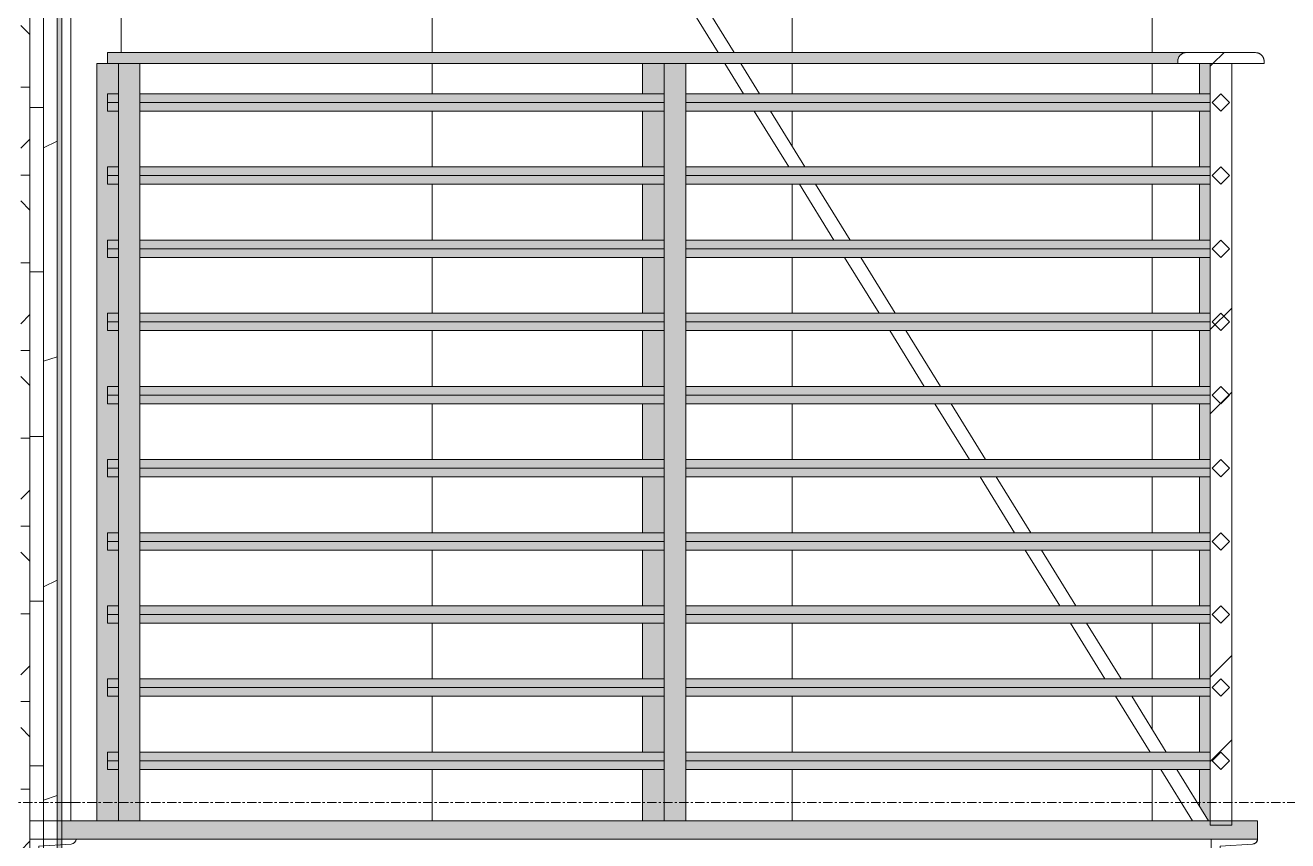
# Model space of a CAD drawing. Header units: inches. Extents: x 9661 to 16490, y -393 to 647.
# Drawn here: x 10848.9 to 10917.9, y 265.9 to 310.5 of the extents above; entities that cross this region are included whole.
import ezdxf

# ---------------------------------------------------------------- set-up
doc = ezdxf.new("R2010")
doc.units = ezdxf.units.IN
doc.header["$MEASUREMENT"] = 0
doc.linetypes.add('Grid Line 1_2_', pattern=[0.875, 0.5, -0.125, 0.125, -0.125])
for name, color, linetype, lineweight in [('A-FLOR-4', 55, 'Continuous', 9), ('A-FLOR-8', 13, 'Continuous', 13), ('A-FLOR-9', 192, 'Continuous', 9), ('A-FLOR-HRAL', 11, 'Continuous', 9), ('A-FLOR-HRAL-1', 7, 'Continuous', 9), ('A-FLOR-HRAL-2', 55, 'Continuous', 9), ('A-FLOR-HRAL-4', 9, 'Continuous', 9), ('A-FLOR-LEVL-1', 51, 'Grid Line 1_2_', 9), ('A-GLAZ-CWMG-1', 55, 'Continuous', 9), ('A-WALL-11', 113, 'Continuous', 9), ('A-WALL-5', 55, 'Continuous', 9), ('A-WALL-7', 251, 'Continuous', 5), ('A-WALL-PATT-1', 55, 'Continuous', 9), ('A-WALL-PATT-2', 45, 'Continuous', 9), ('S-BEAM-3', 55, 'Continuous', 9)]:
    doc.layers.add(name, color=color, linetype=linetype, lineweight=lineweight)
pattern_1 = [(45, (10995.947, 72), (-9.5035, 9.5035), []), (45, (10995.947, 86.4), (-9.5035, 9.5035), [])]

# ---------------------------------------------------------------- blocks, each defined once
blk = doc.blocks.new('Rectangular Mullion - Profile_Polycarbonate_right-3296924-BUILDING SECTION - EAST_WEST - LOOKING NORTH')
at = {"layer": 'A-GLAZ-CWMG-1'}
for p, q in [((10851.389, 347.499), (10851.389, 267)), ((10854.139, 309), (10854.139, 347.499))]:
    blk.add_line(p, q, dxfattribs=at)
blk = doc.blocks.new('Railing - Baluster_01-V131-BUILDING SECTION - EAST_WEST - LOOKING NORTH')
at = {"layer": 'A-FLOR-HRAL-4'}
h = blk.add_hatch(color=256, dxfattribs=at)
h.paths.add_polyline_path([(10882.652, 267), (10883.833, 267), (10883.833, 269.803), (10882.652, 269.803)], flags=0)
h.paths.add_polyline_path([(10882.652, 270.75), (10883.833, 270.75), (10883.833, 273.803), (10882.652, 273.803)], flags=0)
h.paths.add_polyline_path([(10882.652, 274.75), (10883.833, 274.75), (10883.833, 277.803), (10882.652, 277.803), (10882.652, 275.716)], flags=0)
h.paths.add_polyline_path([(10882.652, 278.75), (10883.833, 278.75), (10883.833, 281.803), (10882.652, 281.803)], flags=0)
h.paths.add_polyline_path([(10882.652, 282.75), (10883.833, 282.75), (10883.833, 285.803), (10882.652, 285.803)], flags=0)
h.paths.add_polyline_path([(10882.652, 286.75), (10883.833, 286.75), (10883.833, 289.803), (10882.652, 289.803), (10882.652, 287.68)], flags=0)
h.paths.add_polyline_path([(10882.652, 290.75), (10883.833, 290.75), (10883.833, 293.803), (10882.652, 293.803)], flags=0)
h.paths.add_polyline_path([(10883.833, 294.75), (10883.833, 297.803), (10882.652, 297.803), (10882.652, 294.75)], flags=0)
h.paths.add_polyline_path([(10882.652, 298.75), (10883.833, 298.75), (10883.833, 301.803), (10882.652, 301.803), (10882.652, 299.644)], flags=0)
h.paths.add_polyline_path([(10882.652, 302.75), (10883.833, 302.75), (10883.833, 305.803), (10882.652, 305.803), (10882.652, 305.626)], flags=0)
h.paths.add_polyline_path([(10882.652, 306.75), (10883.833, 306.75), (10883.833, 308.405), (10882.652, 308.405)], flags=0)
at = {"layer": 'A-FLOR-HRAL-2'}
for p, q in [((10882.652, 306.75), (10882.652, 308.405)), ((10882.652, 302.75), (10882.652, 305.803)), ((10882.652, 298.75), (10882.652, 301.803)), ((10882.652, 294.75), (10882.652, 297.803)), ((10882.652, 290.75), (10882.652, 293.803)), ((10882.652, 286.75), (10882.652, 289.803)), ((10882.652, 282.75), (10882.652, 285.803)), ((10882.652, 278.75), (10882.652, 281.803)), ((10882.652, 274.75), (10882.652, 277.803)), ((10882.652, 270.75), (10882.652, 273.803)), ((10882.652, 267), (10882.652, 269.803))]:
    blk.add_line(p, q, dxfattribs=at)
blk = doc.blocks.new('Railing - Baluster_01-V132-BUILDING SECTION - EAST_WEST - LOOKING NORTH')
at = {"layer": 'A-FLOR-HRAL-4'}
h = blk.add_hatch(color=256, dxfattribs=at)
h.paths.add_polyline_path([(10913.601, 267), (10913.687, 267), (10913.687, 269.803), (10913.096, 269.803), (10913.096, 267.818), (10913.562, 267.064)], flags=0)
h.paths.add_polyline_path([(10913.628, 270.75), (10913.687, 270.75), (10913.687, 273.803), (10913.096, 273.803), (10913.096, 270.75), (10913.562, 270.75)], flags=0)
h.paths.add_polyline_path([(10913.511, 274.75), (10913.687, 274.75), (10913.687, 277.803), (10913.096, 277.803), (10913.096, 274.75), (10913.479, 274.75)], flags=0)
h.paths.add_polyline_path([(10913.687, 278.75), (10913.687, 281.803), (10913.096, 281.803), (10913.096, 278.75)], flags=0)
h.paths.add_polyline_path([(10913.687, 282.75), (10913.687, 285.803), (10913.096, 285.803), (10913.096, 282.75)], flags=0)
h.paths.add_polyline_path([(10913.096, 286.75), (10913.687, 286.75), (10913.687, 289.803), (10913.096, 289.803), (10913.096, 287.68)], flags=0)
h.paths.add_polyline_path([(10913.096, 290.75), (10913.687, 290.75), (10913.687, 293.803), (10913.096, 293.803)], flags=0)
h.paths.add_polyline_path([(10913.687, 294.75), (10913.687, 297.803), (10913.096, 297.803), (10913.096, 294.75)], flags=0)
h.paths.add_polyline_path([(10913.096, 298.75), (10913.687, 298.75), (10913.687, 301.803), (10913.096, 301.803), (10913.096, 299.644)], flags=0)
h.paths.add_polyline_path([(10913.096, 302.75), (10913.687, 302.75), (10913.687, 305.803), (10913.096, 305.803), (10913.096, 305.626)], flags=0)
h.paths.add_polyline_path([(10913.096, 306.75), (10913.687, 306.75), (10913.687, 308.405), (10913.096, 308.405)], flags=0)
at = {"layer": 'A-FLOR-HRAL-2'}
for p, q in [((10913.096, 306.75), (10913.096, 308.405)), ((10913.096, 302.75), (10913.096, 305.803)), ((10913.096, 298.75), (10913.096, 301.803)), ((10913.096, 294.75), (10913.096, 297.803)), ((10913.096, 290.75), (10913.096, 293.803)), ((10913.096, 286.75), (10913.096, 289.803)), ((10913.096, 282.75), (10913.096, 285.803)), ((10913.096, 278.75), (10913.096, 281.803)), ((10913.096, 274.75), (10913.096, 277.803)), ((10913.096, 270.75), (10913.096, 273.803)), ((10913.096, 267.818), (10913.096, 269.803))]:
    blk.add_line(p, q, dxfattribs=at)
blk = doc.blocks.new('Railing - Baluster_01-V133-BUILDING SECTION - EAST_WEST - LOOKING NORTH')
at = {"layer": 'A-FLOR-HRAL-4'}
blk.add_hatch(color=256, dxfattribs=at).paths.add_polyline_path([(10853.98, 267), (10853.98, 269.803), (10853.389, 269.803), (10853.389, 270.75), (10853.98, 270.75), (10853.98, 273.803), (10853.389, 273.803), (10853.389, 274.75), (10853.98, 274.75), (10853.98, 277.803), (10853.389, 277.803), (10853.389, 278.75), (10853.98, 278.75), (10853.98, 281.803), (10853.389, 281.803), (10853.389, 282.75), (10853.98, 282.75), (10853.98, 285.803), (10853.389, 285.803), (10853.389, 286.75), (10853.98, 286.75), (10853.98, 289.803), (10853.389, 289.803), (10853.389, 290.75), (10853.98, 290.75), (10853.98, 293.803), (10853.389, 293.803), (10853.389, 294.75), (10853.98, 294.75), (10853.98, 297.803), (10853.389, 297.803), (10853.389, 298.75), (10853.98, 298.75), (10853.98, 301.803), (10853.389, 301.803), (10853.389, 302.75), (10853.98, 302.75), (10853.98, 305.803), (10853.389, 305.803), (10853.389, 306.75), (10853.98, 306.75), (10853.98, 308.405), (10852.799, 308.405), (10852.799, 267)], flags=0)
at = {"layer": 'A-FLOR-HRAL-2'}
for p in [(10852.799, 267), (10853.389, 308.405)]:
    blk.add_line(p, (10852.799, 308.405), dxfattribs=at)
blk = doc.blocks.new('Railing - Railing-3282643-BUILDING SECTION - EAST_WEST - LOOKING NORTH')
at = {"layer": 'A-FLOR-HRAL-1'}
h = blk.add_hatch(color=256, dxfattribs=at)
h.paths.add_polyline_path([(10916.639, 308.528), (10916.576, 308.764), (10916.542, 308.764), (10916.589, 308.65)], flags=0)
h.paths.add_polyline_path([(10916.501, 308.862), (10916.289, 308.984), (10916.32, 308.937)], flags=0)
at = {"layer": 'A-FLOR-HRAL-2'}
blk.add_open_spline([(10916.639, 308.528), (10916.639, 308.569), (10916.631, 308.631), (10916.605, 308.709), (10916.577, 308.764), (10916.549, 308.807), (10916.522, 308.839), (10916.494, 308.869), (10916.455, 308.903), (10916.412, 308.932), (10916.376, 308.952), (10916.338, 308.969), (10916.27, 308.992), (10916.209, 309), (10916.167, 309)], degree=3, knots=[0, 0, 0, 0, 0.166667, 0.25, 0.333333, 0.416667, 0.458333, 0.5, 0.583333, 0.666667, 0.708333, 0.75, 0.833333, 1, 1, 1, 1], dxfattribs=at)
for name in ['Railing - Baluster_01-V133-BUILDING SECTION - EAST_WEST - LOOKING NORTH', 'Railing - Baluster_01-V131-BUILDING SECTION - EAST_WEST - LOOKING NORTH', 'Railing - Baluster_01-V132-BUILDING SECTION - EAST_WEST - LOOKING NORTH']:
    blk.add_blockref(name, (0, 0))
blk = doc.blocks.new('Railing - Baluster_01-V134-BUILDING SECTION - EAST_WEST - LOOKING NORTH')
at = {"layer": 'A-FLOR-HRAL-4'}
blk.add_hatch(color=256, dxfattribs=at).paths.add_polyline_path([(10853.98, 267), (10855.161, 267), (10855.161, 308.405), (10853.98, 308.405), (10853.98, 269.734)], flags=0)
at = {"layer": 'A-FLOR-HRAL-2'}
for p, q in [((10853.98, 267), (10853.98, 308.405)), ((10855.161, 308.405), (10855.161, 267))]:
    blk.add_line(p, q, dxfattribs=at)
blk = doc.blocks.new('Railing - Baluster_01-V135-BUILDING SECTION - EAST_WEST - LOOKING NORTH')
at = {"layer": 'A-FLOR-HRAL'}
h = blk.add_hatch(dxfattribs=at)
h.set_pattern_fill('FP_20', color=256, style=0, pattern_type=2)
h.set_pattern_definition(pattern_1)
h.paths.add_polyline_path([(10914.106, 267), (10914.868, 267), (10914.868, 308.405), (10913.687, 308.405), (10913.705, 267), (10914.095, 267)], flags=0)
for p, q in [((10913.687, 308.405), (10913.687, 266.75)), ((10914.868, 308.405), (10913.687, 308.405)), ((10914.868, 266.75), (10914.868, 308.405)), ((10913.687, 266.75), (10914.868, 266.75))]:
    blk.add_line(p, q, dxfattribs=at)
blk = doc.blocks.new('Railing - Railing-3282816-BUILDING SECTION - EAST_WEST - LOOKING NORTH')
at = {"layer": 'A-FLOR-HRAL'}
h = blk.add_hatch(dxfattribs=at)
h.set_pattern_fill('FP_20', color=256, style=0, pattern_type=2)
h.set_pattern_definition(pattern_1)
h.paths.add_polyline_path([(10914.782, 308.405), (10916.639, 308.405), (10916.639, 308.528), (10916.501, 308.862), (10916.167, 309), (10912.341, 308.981), (10912.051, 308.855), (10911.915, 308.528), (10911.931, 308.405), (10914.277, 308.405)], flags=0)
at = {"layer": 'A-FLOR-HRAL-1'}
for points in [[(10911.915, 308.528), (10911.978, 308.764), (10912.151, 308.937), (10912.265, 309), (10853.389, 308.984), (10853.389, 308.528), (10911.247, 308.528)], [(10911.864, 308.405), (10911.915, 308.405), (10911.915, 308.528), (10853.389, 308.528), (10853.389, 308.405), (10910.951, 308.405)]]:
    blk.add_hatch(color=256, dxfattribs=at).paths.add_polyline_path(points, flags=0)
h = blk.add_hatch(color=256, dxfattribs=at)
h.paths.add_polyline_path([(10885.208, 306.277), (10913.687, 306.277), (10913.687, 306.75), (10885.014, 306.75), (10885.014, 306.277)], flags=0)
h.paths.add_polyline_path([(10853.98, 306.277), (10853.98, 306.75), (10853.389, 306.75), (10853.389, 306.277)], flags=0)
h.paths.add_polyline_path([(10855.634, 306.277), (10883.833, 306.277), (10883.833, 306.75), (10855.161, 306.75), (10855.161, 306.277)], flags=0)
h = blk.add_hatch(color=256, dxfattribs=at)
h.paths.add_polyline_path([(10885.208, 305.803), (10913.687, 305.803), (10913.687, 306.277), (10885.014, 306.277), (10885.014, 305.803)], flags=0)
h.paths.add_polyline_path([(10853.389, 305.803), (10853.98, 305.803), (10853.98, 306.277), (10853.389, 306.277)], flags=0)
h.paths.add_polyline_path([(10855.634, 305.803), (10883.833, 305.803), (10883.833, 306.277), (10855.161, 306.277), (10855.161, 305.803)], flags=0)
h = blk.add_hatch(color=256, dxfattribs=at)
h.paths.add_polyline_path([(10890.137, 302.277), (10913.687, 302.277), (10913.687, 302.75), (10885.014, 302.75), (10885.014, 302.277)], flags=0)
h.paths.add_polyline_path([(10853.98, 302.277), (10853.98, 302.75), (10853.389, 302.75), (10853.389, 302.277)], flags=0)
h.paths.add_polyline_path([(10860.563, 302.277), (10883.833, 302.277), (10883.833, 302.75), (10855.161, 302.75), (10855.161, 302.277)], flags=0)
h = blk.add_hatch(color=256, dxfattribs=at)
h.paths.add_polyline_path([(10890.137, 301.803), (10913.687, 301.803), (10913.687, 302.277), (10885.014, 302.277), (10885.014, 301.803)], flags=0)
h.paths.add_polyline_path([(10853.389, 301.803), (10853.98, 301.803), (10853.98, 302.277), (10853.389, 302.277)], flags=0)
h.paths.add_polyline_path([(10860.563, 301.803), (10883.833, 301.803), (10883.833, 302.277), (10855.161, 302.277), (10855.161, 301.803)], flags=0)
h = blk.add_hatch(color=256, dxfattribs=at)
h.paths.add_polyline_path([(10893.402, 298.277), (10913.687, 298.277), (10913.687, 298.75), (10885.014, 298.75), (10885.014, 298.277)], flags=0)
h.paths.add_polyline_path([(10853.389, 298.277), (10853.98, 298.277), (10853.98, 298.75), (10853.389, 298.75)], flags=0)
h.paths.add_polyline_path([(10860.563, 298.277), (10883.833, 298.277), (10883.833, 298.75), (10855.161, 298.75), (10855.161, 298.277)], flags=0)
h = blk.add_hatch(color=256, dxfattribs=at)
h.paths.add_polyline_path([(10913.096, 297.803), (10913.687, 297.803), (10913.687, 298.277), (10885.014, 298.277), (10885.014, 297.803), (10909.853, 297.803)], flags=0)
h.paths.add_polyline_path([(10855.161, 297.803), (10883.833, 297.803), (10883.833, 298.277), (10855.161, 298.277)], flags=0)
h.paths.add_polyline_path([(10853.98, 297.803), (10853.98, 298.277), (10853.389, 298.277), (10853.389, 297.803)], flags=0)
h = blk.add_hatch(color=256, dxfattribs=at)
h.paths.add_polyline_path([(10895.873, 294.277), (10913.687, 294.277), (10913.687, 294.75), (10885.014, 294.75), (10885.014, 294.277)], flags=0)
h.paths.add_polyline_path([(10853.389, 294.277), (10853.98, 294.277), (10853.98, 294.75), (10853.389, 294.75)], flags=0)
h.paths.add_polyline_path([(10860.563, 294.277), (10883.833, 294.277), (10883.833, 294.75), (10855.161, 294.75), (10855.161, 294.277)], flags=0)
h = blk.add_hatch(color=256, dxfattribs=at)
h.paths.add_polyline_path([(10896.176, 293.803), (10913.687, 293.803), (10913.687, 294.277), (10885.014, 294.277), (10885.014, 293.803), (10896.165, 293.803)], flags=0)
h.paths.add_polyline_path([(10853.98, 293.803), (10853.98, 294.277), (10853.389, 294.277), (10853.389, 293.803)], flags=0)
h.paths.add_polyline_path([(10860.563, 293.803), (10883.833, 293.803), (10883.833, 294.277), (10855.161, 294.277), (10855.161, 293.803)], flags=0)
h = blk.add_hatch(color=256, dxfattribs=at)
h.paths.add_polyline_path([(10913.096, 290.277), (10913.687, 290.277), (10913.687, 290.75), (10885.014, 290.75), (10885.014, 290.277), (10909.853, 290.277)], flags=0)
h.paths.add_polyline_path([(10853.389, 290.277), (10853.98, 290.277), (10853.98, 290.75), (10853.389, 290.75)], flags=0)
h.paths.add_polyline_path([(10860.563, 290.277), (10883.833, 290.277), (10883.833, 290.75), (10855.161, 290.75), (10855.161, 290.277)], flags=0)
h = blk.add_hatch(color=256, dxfattribs=at)
h.paths.add_polyline_path([(10898.647, 289.803), (10913.687, 289.803), (10913.687, 290.277), (10885.014, 290.277), (10885.014, 289.803), (10898.636, 289.803)], flags=0)
h.paths.add_polyline_path([(10853.98, 289.803), (10853.98, 290.277), (10853.389, 290.277), (10853.389, 289.803)], flags=0)
h.paths.add_polyline_path([(10860.563, 289.803), (10883.833, 289.803), (10883.833, 290.277), (10855.161, 290.277), (10855.161, 289.803)], flags=0)
h = blk.add_hatch(color=256, dxfattribs=at)
h.paths.add_polyline_path([(10899.995, 286.277), (10913.687, 286.277), (10913.687, 286.75), (10885.014, 286.75), (10885.014, 286.277)], flags=0)
h.paths.add_polyline_path([(10853.389, 286.277), (10853.98, 286.277), (10853.98, 286.75), (10853.389, 286.75)], flags=0)
h.paths.add_polyline_path([(10860.563, 286.277), (10883.833, 286.277), (10883.833, 286.75), (10855.161, 286.75), (10855.161, 286.277)], flags=0)
h = blk.add_hatch(color=256, dxfattribs=at)
h.paths.add_polyline_path([(10913.096, 285.803), (10913.687, 285.803), (10913.687, 286.277), (10885.014, 286.277), (10885.014, 285.803), (10909.853, 285.803)], flags=0)
h.paths.add_polyline_path([(10853.98, 285.803), (10853.98, 286.277), (10853.389, 286.277), (10853.389, 285.803)], flags=0)
h.paths.add_polyline_path([(10860.563, 285.803), (10883.833, 285.803), (10883.833, 286.277), (10855.161, 286.277), (10855.161, 285.803)], flags=0)
h = blk.add_hatch(color=256, dxfattribs=at)
h.paths.add_polyline_path([(10899.995, 282.277), (10913.687, 282.277), (10913.687, 282.75), (10885.014, 282.75), (10885.014, 282.277)], flags=0)
h.paths.add_polyline_path([(10853.98, 282.277), (10853.98, 282.75), (10853.389, 282.75), (10853.389, 282.277)], flags=0)
h.paths.add_polyline_path([(10860.563, 282.277), (10883.833, 282.277), (10883.833, 282.75), (10855.161, 282.75), (10855.161, 282.277)], flags=0)
h = blk.add_hatch(color=256, dxfattribs=at)
h.paths.add_polyline_path([(10899.995, 281.803), (10913.687, 281.803), (10913.687, 282.277), (10885.014, 282.277), (10885.014, 281.803)], flags=0)
h.paths.add_polyline_path([(10853.389, 281.803), (10853.98, 281.803), (10853.98, 282.277), (10853.389, 282.277)], flags=0)
h.paths.add_polyline_path([(10860.563, 281.803), (10883.833, 281.803), (10883.833, 282.277), (10855.161, 282.277), (10855.161, 281.803)], flags=0)
h = blk.add_hatch(color=256, dxfattribs=at)
h.paths.add_polyline_path([(10899.995, 278.277), (10913.687, 278.277), (10913.687, 278.75), (10885.014, 278.75), (10885.014, 278.277)], flags=0)
h.paths.add_polyline_path([(10853.389, 278.277), (10853.98, 278.277), (10853.98, 278.75), (10853.389, 278.75)], flags=0)
h.paths.add_polyline_path([(10860.563, 278.277), (10883.833, 278.277), (10883.833, 278.75), (10855.161, 278.75), (10855.161, 278.277)], flags=0)
h = blk.add_hatch(color=256, dxfattribs=at)
h.paths.add_polyline_path([(10913.096, 277.803), (10913.687, 277.803), (10913.687, 278.277), (10885.014, 278.277), (10885.014, 277.803), (10909.853, 277.803)], flags=0)
h.paths.add_polyline_path([(10853.98, 277.803), (10853.98, 278.277), (10853.389, 278.277), (10853.389, 277.803)], flags=0)
h.paths.add_polyline_path([(10860.563, 277.803), (10883.833, 277.803), (10883.833, 278.277), (10855.161, 278.277), (10855.161, 277.803)], flags=0)
h = blk.add_hatch(color=256, dxfattribs=at)
h.paths.add_polyline_path([(10908.239, 274.277), (10913.687, 274.277), (10913.687, 274.75), (10885.014, 274.75), (10885.014, 274.277), (10908.225, 274.277)], flags=0)
h.paths.add_polyline_path([(10853.389, 274.277), (10853.98, 274.277), (10853.98, 274.75), (10853.389, 274.75)], flags=0)
h.paths.add_polyline_path([(10860.563, 274.277), (10883.833, 274.277), (10883.833, 274.75), (10855.161, 274.75), (10855.161, 274.277)], flags=0)
h = blk.add_hatch(color=256, dxfattribs=at)
h.paths.add_polyline_path([(10913.096, 273.803), (10913.687, 273.803), (10913.687, 274.277), (10885.014, 274.277), (10885.014, 273.803), (10909.853, 273.803)], flags=0)
h.paths.add_polyline_path([(10855.161, 273.803), (10883.833, 273.803), (10883.833, 274.277), (10855.161, 274.277)], flags=0)
h.paths.add_polyline_path([(10853.98, 273.803), (10853.98, 274.277), (10853.389, 274.277), (10853.389, 273.803)], flags=0)
h = blk.add_hatch(color=256, dxfattribs=at)
h.paths.add_polyline_path([(10911.516, 270.277), (10913.687, 270.277), (10913.687, 270.75), (10885.014, 270.75), (10885.014, 270.277), (10911.448, 270.277)], flags=0)
h.paths.add_polyline_path([(10853.98, 270.277), (10853.98, 270.75), (10853.389, 270.75), (10853.389, 270.277)], flags=0)
h.paths.add_polyline_path([(10860.563, 270.277), (10883.833, 270.277), (10883.833, 270.75), (10855.161, 270.75), (10855.161, 270.277)], flags=0)
h = blk.add_hatch(color=256, dxfattribs=at)
h.paths.add_polyline_path([(10911.539, 269.803), (10913.687, 269.803), (10913.687, 270.277), (10885.014, 270.277), (10885.014, 269.803), (10911.429, 269.803)], flags=0)
h.paths.add_polyline_path([(10855.161, 269.803), (10883.833, 269.803), (10883.833, 270.277), (10855.161, 270.277)], flags=0)
h.paths.add_polyline_path([(10853.389, 269.803), (10853.98, 269.803), (10853.98, 270.277), (10853.389, 270.277)], flags=0)
at = {"layer": 'A-FLOR-HRAL'}
for p, q in [((10916.167, 309), (10912.387, 309)), ((10911.915, 308.528), (10911.915, 308.405)), ((10911.915, 308.405), (10916.639, 308.405)), ((10916.639, 308.405), (10916.639, 308.528)), ((10914.277, 306.75), (10913.804, 306.277)), ((10914.75, 306.277), (10914.277, 306.75)), ((10913.804, 306.277), (10914.277, 305.803)), ((10914.277, 305.803), (10914.75, 306.277)), ((10914.277, 302.75), (10913.804, 302.277)), ((10914.75, 302.277), (10914.277, 302.75)), ((10913.804, 302.277), (10914.277, 301.803)), ((10914.277, 301.803), (10914.75, 302.277)), ((10914.277, 298.75), (10913.804, 298.277)), ((10913.804, 298.277), (10914.277, 297.803)), ((10914.75, 298.277), (10914.277, 298.75)), ((10914.277, 297.803), (10914.75, 298.277)), ((10914.277, 294.75), (10913.804, 294.277)), ((10913.804, 294.277), (10914.277, 293.803)), ((10914.75, 294.277), (10914.277, 294.75)), ((10914.277, 293.803), (10914.75, 294.277)), ((10914.277, 290.75), (10913.804, 290.277)), ((10914.75, 290.277), (10914.277, 290.75)), ((10913.804, 290.277), (10914.277, 289.803)), ((10914.277, 289.803), (10914.75, 290.277)), ((10914.277, 286.75), (10913.804, 286.277)), ((10914.75, 286.277), (10914.277, 286.75)), ((10913.804, 286.277), (10914.277, 285.803)), ((10914.277, 285.803), (10914.75, 286.277)), ((10914.277, 282.75), (10913.804, 282.277)), ((10914.75, 282.277), (10914.277, 282.75)), ((10913.804, 282.277), (10914.277, 281.803)), ((10914.277, 281.803), (10914.75, 282.277)), ((10914.277, 278.75), (10913.804, 278.277)), ((10913.804, 278.277), (10914.277, 277.803)), ((10914.75, 278.277), (10914.277, 278.75)), ((10914.277, 277.803), (10914.75, 278.277)), ((10914.277, 274.75), (10913.804, 274.277)), ((10913.804, 274.277), (10914.277, 273.803)), ((10914.75, 274.277), (10914.277, 274.75)), ((10914.277, 273.803), (10914.75, 274.277)), ((10914.277, 270.75), (10913.804, 270.277)), ((10914.75, 270.277), (10914.277, 270.75)), ((10913.804, 270.277), (10914.277, 269.803)), ((10914.277, 269.803), (10914.75, 270.277))]:
    blk.add_line(p, q, dxfattribs=at)
for centre, start, end in [((10912.387, 308.528), 90, 180), ((10916.167, 308.528), 0, 90)]:
    blk.add_arc(centre, 0.472, start, end, dxfattribs=at)
at = {"layer": 'A-FLOR-HRAL-2'}
for p, q in [((10912.387, 309), (10853.389, 309)), ((10853.389, 308.528), (10853.389, 309)), ((10853.389, 308.405), (10853.389, 308.528)), ((10853.389, 308.405), (10911.915, 308.405)), ((10853.98, 306.75), (10853.389, 306.75)), ((10853.389, 306.277), (10853.389, 306.75)), ((10883.833, 306.75), (10855.161, 306.75)), ((10913.687, 306.75), (10885.014, 306.75)), ((10853.98, 306.277), (10853.389, 306.277)), ((10853.389, 305.803), (10853.389, 306.277)), ((10883.833, 306.277), (10855.161, 306.277)), ((10913.687, 306.277), (10885.014, 306.277)), ((10853.389, 305.803), (10853.98, 305.803)), ((10855.161, 305.803), (10883.833, 305.803)), ((10885.014, 305.803), (10913.687, 305.803)), ((10853.98, 302.75), (10853.389, 302.75)), ((10853.389, 302.277), (10853.389, 302.75)), ((10883.833, 302.75), (10855.161, 302.75)), ((10913.687, 302.75), (10885.014, 302.75)), ((10853.98, 302.277), (10853.389, 302.277)), ((10853.389, 301.803), (10853.389, 302.277)), ((10853.389, 301.803), (10853.98, 301.803)), ((10883.833, 302.277), (10855.161, 302.277)), ((10855.161, 301.803), (10883.833, 301.803)), ((10913.687, 302.277), (10885.014, 302.277)), ((10885.014, 301.803), (10913.687, 301.803)), ((10853.98, 298.75), (10853.389, 298.75)), ((10853.389, 298.277), (10853.389, 298.75)), ((10853.98, 298.277), (10853.389, 298.277)), ((10853.389, 297.803), (10853.389, 298.277)), ((10883.833, 298.75), (10855.161, 298.75)), ((10883.833, 298.277), (10855.161, 298.277)), ((10913.687, 298.75), (10885.014, 298.75)), ((10913.687, 298.277), (10885.014, 298.277)), ((10853.389, 297.803), (10853.98, 297.803)), ((10855.161, 297.803), (10883.833, 297.803)), ((10885.014, 297.803), (10913.687, 297.803)), ((10853.98, 294.75), (10853.389, 294.75)), ((10853.389, 294.277), (10853.389, 294.75)), ((10853.98, 294.277), (10853.389, 294.277)), ((10853.389, 293.803), (10853.389, 294.277)), ((10883.833, 294.75), (10855.161, 294.75)), ((10883.833, 294.277), (10855.161, 294.277)), ((10913.687, 294.75), (10885.014, 294.75)), ((10913.687, 294.277), (10885.014, 294.277)), ((10853.389, 293.803), (10853.98, 293.803)), ((10855.161, 293.803), (10883.833, 293.803)), ((10885.014, 293.803), (10913.687, 293.803)), ((10853.98, 290.75), (10853.389, 290.75)), ((10853.389, 290.277), (10853.389, 290.75)), ((10883.833, 290.75), (10855.161, 290.75)), ((10913.687, 290.75), (10885.014, 290.75)), ((10853.389, 290.277), (10853.98, 290.277)), ((10853.389, 289.803), (10853.389, 290.277)), ((10855.161, 290.277), (10883.833, 290.277)), ((10885.014, 290.277), (10913.687, 290.277)), ((10853.389, 289.803), (10853.98, 289.803)), ((10855.161, 289.803), (10883.833, 289.803)), ((10885.014, 289.803), (10913.687, 289.803)), ((10853.98, 286.75), (10853.389, 286.75)), ((10853.389, 286.277), (10853.389, 286.75)), ((10883.833, 286.75), (10855.161, 286.75)), ((10913.687, 286.75), (10885.014, 286.75)), ((10853.389, 286.277), (10853.98, 286.277)), ((10853.389, 285.803), (10853.389, 286.277)), ((10855.161, 286.277), (10883.833, 286.277)), ((10885.014, 286.277), (10913.687, 286.277)), ((10853.389, 285.803), (10853.98, 285.803)), ((10855.161, 285.803), (10883.833, 285.803)), ((10885.014, 285.803), (10913.687, 285.803)), ((10853.98, 282.75), (10853.389, 282.75)), ((10853.389, 282.277), (10853.389, 282.75)), ((10883.833, 282.75), (10855.161, 282.75)), ((10913.687, 282.75), (10885.014, 282.75)), ((10853.389, 282.277), (10853.98, 282.277)), ((10853.389, 281.803), (10853.389, 282.277)), ((10853.389, 281.803), (10853.98, 281.803)), ((10855.161, 282.277), (10883.833, 282.277)), ((10855.161, 281.803), (10883.833, 281.803)), ((10885.014, 282.277), (10913.687, 282.277)), ((10885.014, 281.803), (10913.687, 281.803)), ((10853.98, 278.75), (10853.389, 278.75)), ((10853.389, 278.277), (10853.389, 278.75)), ((10853.389, 278.277), (10853.98, 278.277)), ((10853.389, 277.803), (10853.389, 278.277)), ((10883.833, 278.75), (10855.161, 278.75)), ((10855.161, 278.277), (10883.833, 278.277)), ((10913.687, 278.75), (10885.014, 278.75)), ((10885.014, 278.277), (10913.687, 278.277)), ((10853.389, 277.803), (10853.98, 277.803)), ((10855.161, 277.803), (10883.833, 277.803)), ((10885.014, 277.803), (10913.687, 277.803)), ((10853.98, 274.75), (10853.389, 274.75)), ((10853.389, 274.277), (10853.389, 274.75)), ((10853.389, 274.277), (10853.98, 274.277)), ((10853.389, 273.803), (10853.389, 274.277)), ((10883.833, 274.75), (10855.161, 274.75)), ((10855.161, 274.277), (10883.833, 274.277)), ((10913.687, 274.75), (10885.014, 274.75)), ((10885.014, 274.277), (10913.687, 274.277)), ((10853.389, 273.803), (10853.98, 273.803)), ((10855.161, 273.803), (10883.833, 273.803)), ((10885.014, 273.803), (10913.687, 273.803)), ((10853.98, 270.75), (10853.389, 270.75)), ((10853.389, 270.277), (10853.389, 270.75)), ((10883.833, 270.75), (10855.161, 270.75)), ((10913.687, 270.75), (10885.014, 270.75)), ((10853.389, 270.277), (10853.98, 270.277)), ((10853.389, 269.803), (10853.389, 270.277)), ((10855.161, 270.277), (10883.833, 270.277)), ((10885.014, 270.277), (10913.687, 270.277)), ((10853.389, 269.803), (10853.98, 269.803)), ((10855.161, 269.803), (10883.833, 269.803)), ((10885.014, 269.803), (10913.687, 269.803))]:
    blk.add_line(p, q, dxfattribs=at)
for points, knots in [([(10912.387, 309), (10912.346, 309), (10912.284, 308.992), (10912.206, 308.965), (10912.16, 308.942), (10912.125, 308.921), (10912.091, 308.897), (10912.06, 308.869), (10912.032, 308.839), (10912.006, 308.807), (10911.977, 308.764), (10911.95, 308.709), (10911.923, 308.631), (10911.915, 308.569), (10911.915, 308.528)], [0, 0, 0, 0, 0.166667, 0.25, 0.333333, 0.375, 0.416667, 0.5, 0.541667, 0.583333, 0.666667, 0.75, 0.833333, 1, 1, 1, 1]), ([(10916.639, 308.528), (10916.639, 308.569), (10916.631, 308.631), (10916.605, 308.709), (10916.577, 308.764), (10916.549, 308.807), (10916.522, 308.839), (10916.494, 308.869), (10916.455, 308.903), (10916.412, 308.932), (10916.376, 308.952), (10916.338, 308.969), (10916.27, 308.992), (10916.208, 309), (10916.167, 309)], [0, 0, 0, 0, 0.166667, 0.25, 0.333333, 0.416667, 0.458333, 0.5, 0.583333, 0.666667, 0.708333, 0.75, 0.833333, 1, 1, 1, 1])]:
    blk.add_open_spline(points, degree=3, knots=knots, dxfattribs=at)
for name, p in [('Railing - Baluster_01-V134-BUILDING SECTION - EAST_WEST - LOOKING NORTH', (0, 0)), ('Railing - Baluster_01-V134-BUILDING SECTION - EAST_WEST - LOOKING NORTH', (29.853, 0)), ('Railing - Baluster_01-V135-BUILDING SECTION - EAST_WEST - LOOKING NORTH', (0, 0))]:
    blk.add_blockref(name, p)
blk = doc.blocks.new('Walls 70 - Walls 1-3282770-BUILDING SECTION - EAST_WEST - LOOKING NORTH')
at = {"layer": 'S-BEAM-3'}
for p, q in [((10887.661, 309), (10852.02, 366.706)), ((10852.02, 365.278), (10886.779, 309)), ((10887.147, 308.405), (10888.169, 306.75)), ((10889.051, 306.75), (10888.028, 308.405)), ((10888.754, 305.803), (10890.64, 302.75)), ((10891.521, 302.75), (10889.635, 305.803)), ((10891.224, 301.803), (10893.11, 298.75)), ((10893.992, 298.75), (10892.106, 301.803)), ((10893.695, 297.803), (10895.581, 294.75)), ((10896.462, 294.75), (10894.576, 297.803)), ((10896.165, 293.803), (10898.051, 290.75)), ((10898.933, 290.75), (10897.047, 293.803)), ((10898.636, 289.803), (10900.522, 286.75)), ((10901.403, 286.75), (10899.517, 289.803)), ((10901.106, 285.803), (10902.992, 282.75)), ((10903.874, 282.75), (10901.988, 285.803)), ((10903.577, 281.803), (10905.463, 278.75)), ((10906.344, 278.75), (10904.458, 281.803)), ((10906.047, 277.803), (10907.933, 274.75)), ((10908.815, 274.75), (10906.929, 277.803)), ((10908.518, 273.803), (10910.404, 270.75)), ((10911.285, 270.75), (10909.399, 273.803)), ((10910.988, 269.803), (10912.72, 267)), ((10913.601, 267), (10911.87, 269.803))]:
    blk.add_line(p, q, dxfattribs=at)
blk = doc.blocks.new('Walls 71 - Walls 3-3282785-BUILDING SECTION - EAST_WEST - LOOKING NORTH')
at = {"layer": 'A-WALL-PATT-2'}
h = blk.add_hatch(dxfattribs=at)
h.set_pattern_fill('FP_20', color=256, style=0, pattern_type=2)
h.set_pattern_definition(pattern_1)
h.paths.add_polyline_path([(10851.671, 258), (10851.591, 258.193), (10851.398, 258.273), (10850.889, 258.307), (10850.889, 258), (10851.452, 258)], flags=0)
h.paths.add_polyline_path([(10850.889, 265.693), (10851.452, 265.749), (10851.591, 265.807), (10851.671, 266), (10850.889, 265.998), (10850.889, 265.851)], flags=0)
h = blk.add_hatch(dxfattribs=at)
h.set_pattern_fill('FP_20', color=256, style=0, pattern_type=2)
h.set_pattern_definition(pattern_1)
h.paths.add_polyline_path([(10916.277, 258), (10916.197, 258.193), (10916.004, 258.273), (10914.234, 258.391), (10914.234, 265.609), (10916.004, 265.727), (10916.197, 265.807), (10916.277, 266), (10913.746, 265.96), (10913.746, 258), (10914.234, 258)], flags=0)
at = {"layer": 'A-WALL-11'}
for p, q in [((10851.671, 266), (10849.139, 266)), ((10849.139, 266), (10849.139, 258)), ((10916.277, 266), (10913.746, 266)), ((10913.746, 266), (10913.746, 258)), ((10849.628, 265.609), (10851.398, 265.727)), ((10849.628, 258.391), (10849.628, 265.609)), ((10914.234, 265.609), (10916.004, 265.727)), ((10914.234, 258.391), (10914.234, 265.609)), ((10851.398, 258.273), (10849.628, 258.391)), ((10916.004, 258.273), (10914.234, 258.391)), ((10849.139, 258), (10851.671, 258)), ((10913.746, 258), (10916.277, 258))]:
    blk.add_line(p, q, dxfattribs=at)
for centre, start, end in [((10851.398, 266), 270, 0), ((10916.004, 266), 270, 0), ((10851.398, 258), 0, 90), ((10916.004, 258), 0, 90)]:
    blk.add_arc(centre, 0.273, start, end, dxfattribs=at)
at = {"layer": 'A-WALL-5'}
blk.add_line((10851.671, 258), (10913.746, 258), dxfattribs=at)
for points, knots in [([(10916.004, 265.727), (10916.028, 265.727), (10916.064, 265.732), (10916.109, 265.747), (10916.136, 265.76), (10916.156, 265.773), (10916.175, 265.787), (10916.193, 265.802), (10916.21, 265.82), (10916.225, 265.838), (10916.241, 265.863), (10916.257, 265.895), (10916.272, 265.94), (10916.277, 265.976), (10916.277, 266)], [0, 0, 0, 0, 0.166667, 0.25, 0.333333, 0.375, 0.416667, 0.5, 0.541667, 0.583333, 0.666667, 0.75, 0.833333, 1, 1, 1, 1]), ([(10916.277, 258), (10916.277, 258.024), (10916.272, 258.06), (10916.257, 258.105), (10916.241, 258.137), (10916.225, 258.162), (10916.21, 258.18), (10916.193, 258.198), (10916.171, 258.217), (10916.146, 258.234), (10916.125, 258.245), (10916.103, 258.255), (10916.064, 258.268), (10916.028, 258.273), (10916.004, 258.273)], [0, 0, 0, 0, 0.166667, 0.25, 0.333333, 0.416667, 0.458333, 0.5, 0.583333, 0.666667, 0.708333, 0.75, 0.833333, 1, 1, 1, 1])]:
    blk.add_open_spline(points, degree=3, knots=knots, dxfattribs=at)

msp = doc.modelspace()

# ---------------------------------------------------------------- hatches: boundary and pattern name
at = {"layer": 'A-FLOR-8'}
msp.add_hatch(color=256, dxfattribs=at).paths.add_polyline_path([(10914.7822, 266), (10916.2772, 266), (10916.2772, 267), (10850.6394, 267), (10850.6394, 266), (10914.0128, 266)], flags=0)
at = {"layer": 'A-WALL-7'}
h = msp.add_hatch(color=256, dxfattribs=at)
h.paths.add_polyline_path([(10850.7048, 109.25), (10850.8894, 109.2832), (10850.8894, 266), (10850.6394, 266), (10850.6394, 109.25)], flags=0)
h.paths.add_polyline_path([(10850.6394, 267), (10850.8894, 267), (10850.8894, 349.5), (10850.6394, 349.5), (10850.6394, 267.1111)], flags=0)
at = {"layer": 'A-WALL-PATT-1'}
h = msp.add_hatch(dxfattribs=at)
h.set_pattern_fill('FP_23', color=256, style=0, pattern_type=2)
h.set_pattern_definition([(90, (10871.137, 268), (-19.685, 1e-15), [24, 0, 0, 0])])
h.paths.add_polyline_path([(10914.4684, 230.75), (11104.2394, 230.75), (11104.2394, 346), (10864.8086, 346), (10887.6609, 309), (10916.2892, 308.9839), (10916.501, 308.8616), (10916.6233, 308.6498), (10916.6394, 308.4048), (10914.8677, 308.4048), (10914.8677, 267), (10916.2772, 267), (10916.2772, 266), (10916.1972, 265.807), (10916.0042, 265.727), (10914.2342, 265.6094), (10914.2342, 258.3906), (10916.0042, 258.273), (10916.1972, 258.193), (10916.2772, 258), (10854.1394, 258), (10854.1394, 231.8609), (10854.8255, 230.75), (10914.4576, 230.75)], flags=0)
h.paths.add_polyline_path([(10855.161, 267), (10882.6522, 267), (10882.6522, 269.8035), (10855.161, 269.8035), (10855.161, 269.7341)], flags=0)
h.paths.add_polyline_path([(10899.9951, 267), (10912.7198, 267), (10910.9883, 269.8035), (10885.0144, 269.8035), (10885.0144, 267)], flags=0)
h.paths.add_polyline_path([(10913.0961, 267.818), (10913.0961, 269.8035), (10911.8698, 269.8035), (10911.9127, 269.7341)], flags=0)
h.paths.add_polyline_path([(10860.5629, 270.75), (10882.6522, 270.75), (10882.6522, 273.8035), (10855.161, 273.8035), (10855.161, 270.75)], flags=0)
h.paths.add_polyline_path([(10911.2852, 270.75), (10913.0961, 270.75), (10913.0961, 273.8035), (10909.3993, 273.8035), (10909.8532, 273.0686)], flags=0)
h.paths.add_polyline_path([(10899.9951, 270.75), (10910.4037, 270.75), (10908.5178, 273.8035), (10885.0144, 273.8035), (10885.0144, 270.75)], flags=0)
h.paths.add_polyline_path([(10908.8147, 274.75), (10913.0961, 274.75), (10913.0961, 277.8035), (10906.9288, 277.8035), (10908.218, 275.716)], flags=0)
h.paths.add_polyline_path([(10907.9332, 274.75), (10906.0473, 277.8035), (10885.0144, 277.8035), (10885.0144, 274.75), (10899.9951, 274.75)], flags=0)
h.paths.add_polyline_path([(10882.6522, 274.75), (10882.6522, 277.8035), (10855.161, 277.8035), (10855.161, 274.75), (10880.279, 274.75)], flags=0)
h.paths.add_polyline_path([(10913.0961, 278.75), (10913.0961, 281.8035), (10904.4583, 281.8035), (10906.3442, 278.75), (10909.8532, 278.75)], flags=0)
h.paths.add_polyline_path([(10885.0144, 278.75), (10905.4627, 278.75), (10903.5767, 281.8035), (10885.0144, 281.8035)], flags=0)
h.paths.add_polyline_path([(10855.161, 278.75), (10882.6522, 278.75), (10882.6522, 281.8035), (10855.161, 281.8035)], flags=0)
h.paths.add_polyline_path([(10880.279, 282.75), (10882.6522, 282.75), (10882.6522, 285.8035), (10855.161, 285.8035), (10855.161, 282.75), (10860.5629, 282.75)], flags=0)
h.paths.add_polyline_path([(10902.9921, 282.75), (10901.1062, 285.8035), (10885.0144, 285.8035), (10885.0144, 282.75), (10899.9951, 282.75)], flags=0)
h.paths.add_polyline_path([(10903.8737, 282.75), (10913.0961, 282.75), (10913.0961, 285.8035), (10901.9877, 285.8035)], flags=0)
h.paths.add_polyline_path([(10900.5216, 286.75), (10898.6357, 289.8035), (10885.0144, 289.8035), (10885.0144, 286.75), (10899.9951, 286.75)], flags=0)
h.paths.add_polyline_path([(10901.4031, 286.75), (10913.0961, 286.75), (10913.0961, 289.8035), (10899.5172, 289.8035), (10900.8288, 287.6799)], flags=0)
h.paths.add_polyline_path([(10880.279, 286.75), (10882.6522, 286.75), (10882.6522, 289.8035), (10855.161, 289.8035), (10855.161, 286.75), (10860.5629, 286.75)], flags=0)
h.paths.add_polyline_path([(10860.5629, 290.75), (10882.6522, 290.75), (10882.6522, 293.8035), (10855.161, 293.8035), (10855.161, 290.75)], flags=0)
h.paths.add_polyline_path([(10909.8532, 290.75), (10913.0961, 290.75), (10913.0961, 293.8035), (10897.0467, 293.8035), (10898.9326, 290.75), (10899.9951, 290.75)], flags=0)
h.paths.add_polyline_path([(10898.0511, 290.75), (10896.1652, 293.8035), (10885.0144, 293.8035), (10885.0144, 290.75)], flags=0)
h.paths.add_polyline_path([(10895.5806, 294.75), (10893.6947, 297.8035), (10885.0144, 297.8035), (10885.0144, 294.75)], flags=0)
h.paths.add_polyline_path([(10909.8532, 294.75), (10913.0961, 294.75), (10913.0961, 297.8035), (10894.5762, 297.8035), (10896.4621, 294.75), (10899.9951, 294.75)], flags=0)
h.paths.add_polyline_path([(10855.161, 294.75), (10882.6522, 294.75), (10882.6522, 297.8035), (10855.161, 297.8035)], flags=0)
h.paths.add_polyline_path([(10885.0144, 298.75), (10893.1101, 298.75), (10891.2242, 301.8035), (10885.0144, 301.8035), (10885.0144, 299.6438)], flags=0)
h.paths.add_polyline_path([(10899.9951, 298.75), (10913.0961, 298.75), (10913.0961, 301.8035), (10892.1057, 301.8035), (10893.9916, 298.75)], flags=0)
h.paths.add_polyline_path([(10860.5629, 298.75), (10882.6522, 298.75), (10882.6522, 301.8035), (10855.161, 301.8035), (10855.161, 298.75)], flags=0)
h.paths.add_polyline_path([(10890.6396, 302.75), (10888.7536, 305.8035), (10885.0144, 305.8035), (10885.0144, 302.75), (10890.137, 302.75)], flags=0)
h.paths.add_polyline_path([(10880.279, 302.75), (10882.6522, 302.75), (10882.6522, 305.8035), (10855.161, 305.8035), (10855.161, 302.75), (10870.4209, 302.75)], flags=0)
h.paths.add_polyline_path([(10913.0961, 302.75), (10913.0961, 305.8035), (10889.6352, 305.8035), (10891.5211, 302.75), (10909.8532, 302.75)], flags=0)
h.paths.add_polyline_path([(10860.5629, 306.75), (10882.6522, 306.75), (10882.6522, 308.4048), (10855.161, 308.4048), (10855.161, 306.75), (10855.6338, 306.75)], flags=0)
h.paths.add_polyline_path([(10913.0961, 306.75), (10913.0961, 308.4048), (10888.0285, 308.4048), (10889.0506, 306.75), (10912.3874, 306.75)], flags=0)
h.paths.add_polyline_path([(10885.0144, 306.75), (10888.169, 306.75), (10887.147, 308.4048), (10885.0144, 308.4048)], flags=0)
h.paths.add_polyline_path([(10886.7794, 309), (10863.9271, 346), (10854.1394, 346), (10854.1394, 309), (10885.208, 309)], flags=0)
at = {"layer": 'A-WALL-PATT-2'}
h = msp.add_hatch(dxfattribs=at)
h.set_pattern_fill('FP_4', color=256, style=0, pattern_type=2)
h.set_pattern_definition([(0, (10995.947, 72), (0, 4.798), []), (315, (10995.947, 72), (4.798427, 0), [6.786, -6.786]), (45, (10995.947, 72), (4.798427, 0), [6.786, -6.786])])
h.paths.add_polyline_path([(10848.6394, 110), (10849.1394, 110), (10849.1394, 349.5), (10848.6394, 349.5), (10848.6394, 111.75)], flags=0)
h = msp.add_hatch(dxfattribs=at)
h.set_pattern_fill('FP_7', color=256, style=0, pattern_type=2)
h.set_pattern_definition([(0, (10995.947, 72), (0, 9), []), (90, (10995.947, 72), (-9, 6e-16), [])])
h.paths.add_polyline_path([(10849.8894, 110), (10849.8894, 349.5), (10849.1394, 349.5), (10849.1394, 110)], flags=0)
h = msp.add_hatch(dxfattribs=at)
h.set_pattern_fill('FP_6', color=256, style=0, pattern_type=2)
h.set_pattern_definition([(216.87, (11005.547, 96), (71.999914, 48.00013), [12, -108]), (206.565, (11019.947, 88.8), (-23.99974, -23.9997), [26.833, -26.833]), (198.435, (11019.947, 76.8), (-47.99987, -23.99952), [15.179, -60.716])])
h.paths.add_polyline_path([(10850.6394, 110), (10850.6394, 349.5), (10849.8894, 349.5), (10849.8894, 110)], flags=0)

# ---------------------------------------------------------------- linework, layer by layer
at = {"layer": 'A-FLOR-4'}
msp.add_line((10850.8894, 268), (10851.3894, 268), dxfattribs=at)
at = {"layer": 'A-FLOR-9'}
for p, q in [((10916.2772, 267), (10849.1394, 267)), ((10849.1394, 267), (10849.1394, 266)), ((10916.2772, 266), (10916.2772, 267)), ((10849.1394, 266), (10916.2772, 266))]:
    msp.add_line(p, q, dxfattribs=at)
at = {"layer": 'A-FLOR-LEVL-1'}
msp.add_line((9660.5284, 268), (12376.0591, 268), dxfattribs=at)
at = {"layer": 'A-WALL-11'}
for p, q in [((10849.1394, 110), (10849.1394, 428)), ((10849.8894, 110), (10849.8894, 428)), ((10850.6394, 110), (10850.6394, 428)), ((10850.8894, 109.25), (10850.8894, 428))]:
    msp.add_line(p, q, dxfattribs=at)

# ---------------------------------------------------------------- block references
at = {"layer": 'A-FLOR-HRAL-2'}
for name in ['Railing - Railing-3282643-BUILDING SECTION - EAST_WEST - LOOKING NORTH', 'Railing - Railing-3282816-BUILDING SECTION - EAST_WEST - LOOKING NORTH']:
    msp.add_blockref(name, (0, 0), dxfattribs=at)
at = {"layer": 'A-GLAZ-CWMG-1'}
msp.add_blockref('Rectangular Mullion - Profile_Polycarbonate_right-3296924-BUILDING SECTION - EAST_WEST - LOOKING NORTH', (0, 0), dxfattribs=at)
at = {"layer": 'A-WALL-5'}
msp.add_blockref('Walls 71 - Walls 3-3282785-BUILDING SECTION - EAST_WEST - LOOKING NORTH', (0, 0), dxfattribs=at)
at = {"layer": 'S-BEAM-3'}
msp.add_blockref('Walls 70 - Walls 1-3282770-BUILDING SECTION - EAST_WEST - LOOKING NORTH', (0, 0), dxfattribs=at)

doc.saveas('drawing.dxf')
